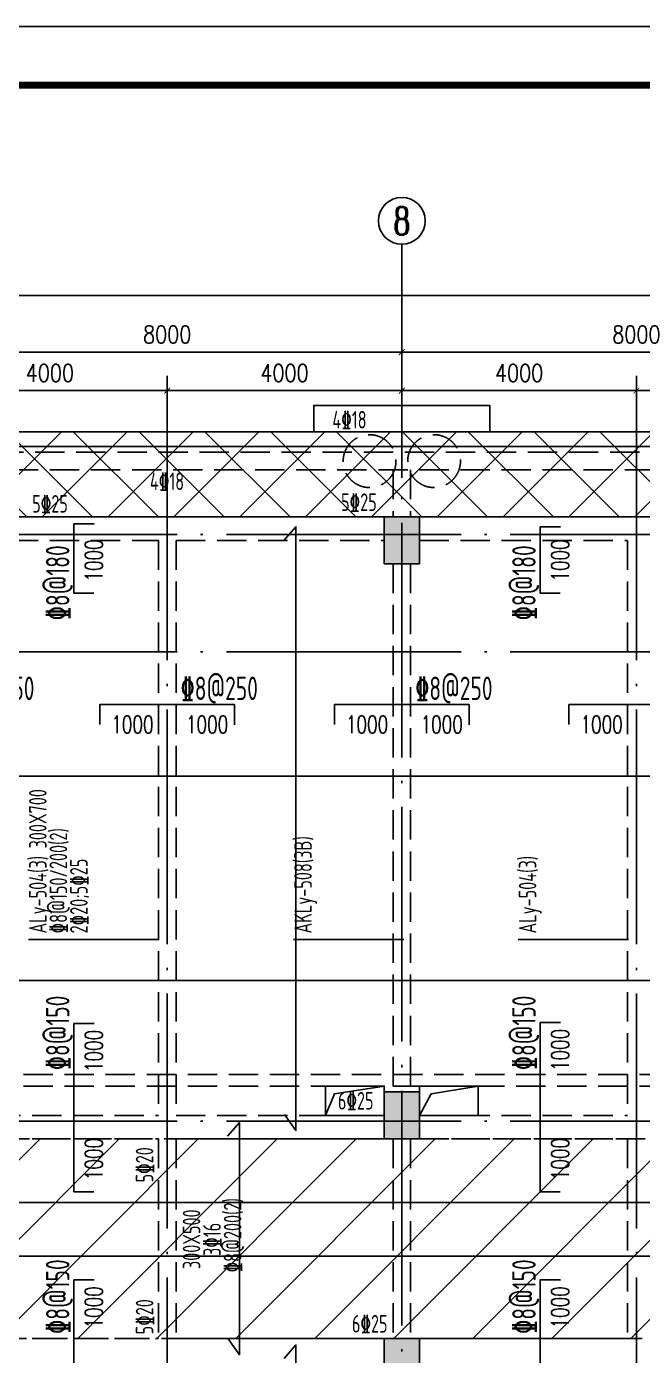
# Model space of a CAD drawing. Header units: millimetres. Extents: x 2998490 to 15040601, y 444546 to 7822218.
# Drawn here: x 14153872 to 14164373, y 7547220 to 7569864 of the extents above; entities that cross this region are included whole.
import ezdxf
from ezdxf.enums import TextEntityAlignment as Align

# ---------------------------------------------------------------- set-up
doc = ezdxf.new("R2010")
doc.units = ezdxf.units.MM
doc.header["$LTSCALE"] = 2000
doc.linetypes.add('DASH', pattern=[0.35, 0.25, -0.1])
doc.linetypes.add('DOTE', pattern=[2.42, 2, -0.2, 0.02, -0.2])
for name, color, linetype in [('3-AXIS', 3, 'Continuous'), ('3-AXIS_TEXT', 7, 'Continuous'), ('3-ban', 84, 'Continuous'), ('3-ban-hatch', 9, 'Continuous'), ('3-ban-rein', 1, 'Continuous'), ('3-ban-TEXT', 7, 'Continuous'), ('3-column-DOWN', 232, 'Continuous'), ('3-COLUMN-UP', 2, 'Continuous'), ('3-dcl', 3, 'Continuous'), ('3-dote', 43, 'DOTE'), ('3-HATCH', 8, 'Continuous'), ('3-liang-rein-X', 54, 'Continuous'), ('3-liang-rein-Y', 130, 'Continuous'), ('3-liang-R截面-Y', 70, 'Continuous'), ('3-liang-s-1', 44, 'Continuous'), ('3-liang-xu', 120, 'DASH'), ('3-装饰线脚', 7, 'Continuous'), ('AXIS', 3, 'Continuous'), ('AXIS_TEXT', 7, 'Continuous'), ('图框', 7, 'Continuous')]:
    doc.layers.add(name, color=color, linetype=linetype)
doc.layers.add('3-零部件', color=73, linetype='Continuous', lineweight=5)
doc.styles.add('_TCH_AXIS', font='COMPLEX', dxfattribs={"bigfont": 'GBCBIG'})
doc.styles.add('COMPLEX', font='COMPLEX')
doc.styles.add('DIM_FONT', font='SIMPLEX', dxfattribs={"width": 0.8, "bigfont": 'HZTXT'})
doc.styles.add('TJ1', font='tj-romans1.shx', dxfattribs={"width": 0.8, "bigfont": 'tj-hztxt1.shx'})
doc.styles.add('TSSD_Rein', font='Tssdeng.shx', dxfattribs={"width": 0.7, "bigfont": 'hztxt.shx'})
doc.dimstyles.new('DIMN100', dxfattribs={"dimtxt": 300, "dimasz": 100, "dimexe": 250, "dimexo": 300, "dimgap": 150, "dimtad": 1, "dimdec": 0, "dimzin": 0, "dimdsep": 46, "dimtxsty": 'DIM_FONT', "dimblk": 'ARCHTICK', "dimcen": 0.09, "dimclrt": 7, "dimazin": 2, "dimtfac": 1, "dimtdec": 0, "dimtix": 1, "dimtmove": 2, "dimatfit": 3, "dimldrblk": 'ARCHTICK', "dimfxl": 0, "dimtolj": 1, "dimtzin": 0, "dimarcsym": 0})

# ---------------------------------------------------------------- blocks, each defined once
blk = doc.blocks.new('TJAD_TK_A0')
at = {"layer": '图框'}
for p, q in [((2162, 399.3), (973, 399.3)), ((973, -441.7), (2162, -441.7))]:
    blk.add_line(p, q, dxfattribs=at)
at = {"layer": '图框', "const_width": 1.2}
blk.add_lwpolyline([(2152, -431.7), (2152, 389.3), (998, 389.3), (998, -431.7)], close=True, dxfattribs=at)
blk = doc.blocks.new('_ArchTick')
at = {"color": 0, "linetype": 'ByBlock', "const_width": 0.15}
blk.add_lwpolyline([(-0.5, -0.5), (0.5, 0.5)], dxfattribs=at)
blk = doc.blocks.new('*D497')
at = {"layer": 'AXIS', "color": 0, "lineweight": -2}
for p, q in [((14152270, 7563141), (14152270, 7564567)), ((14160270, 7563141), (14160270, 7564567)), ((14152270, 7564317), (14160270, 7564317))]:
    blk.add_line(p, q, dxfattribs=at)
at = {"layer": 'Defpoints', "color": 0}
for p in [(14160270, 7564317), (14152270, 7562841), (14160270, 7562841)]:
    blk.add_point(p, dxfattribs=at)
at = {"layer": 'AXIS', "color": 0, "lineweight": -2, "xscale": 100, "yscale": 100, "zscale": 100, "rotation": 180}
blk.add_blockref('_ArchTick', (14152270, 7564317), dxfattribs=at)
at = {"layer": 'AXIS', "color": 0, "lineweight": -2, "xscale": 100, "yscale": 100, "zscale": 100}
blk.add_blockref('_ArchTick', (14160270, 7564317), dxfattribs=at)
at = {"layer": 'AXIS', "color": 7, "insert": (14156270, 7564617), "char_height": 300, "attachment_point": 5, "style": 'DIM_FONT'}
blk.add_mtext('\\A1;8000', dxfattribs=at)
blk = doc.blocks.new('*D498')
at = {"layer": 'AXIS', "color": 0, "lineweight": -2}
for p, q in [((14160270, 7563141), (14160270, 7564567)), ((14168270, 7563141), (14168270, 7564567)), ((14160270, 7564317), (14168270, 7564317))]:
    blk.add_line(p, q, dxfattribs=at)
at = {"layer": 'Defpoints', "color": 0}
for p in [(14168270, 7564317), (14160270, 7562841), (14168270, 7562841)]:
    blk.add_point(p, dxfattribs=at)
at = {"layer": 'AXIS', "color": 0, "lineweight": -2, "xscale": 100, "yscale": 100, "zscale": 100, "rotation": 180}
blk.add_blockref('_ArchTick', (14160270, 7564317), dxfattribs=at)
at = {"layer": 'AXIS', "color": 0, "lineweight": -2, "xscale": 100, "yscale": 100, "zscale": 100}
blk.add_blockref('_ArchTick', (14168270, 7564317), dxfattribs=at)
at = {"layer": 'AXIS', "color": 7, "insert": (14164270, 7564617), "char_height": 300, "attachment_point": 5, "style": 'DIM_FONT'}
blk.add_mtext('\\A1;8000', dxfattribs=at)
blk = doc.blocks.new('_AXISO')
blk.add_circle((0, 0), 0.5)
at = {"layer": '3-AXIS_TEXT', "style": 'COMPLEX', "width": 1.041667}
blk.add_attdef('A', text='', height=0.56, dxfattribs=at).set_placement((-0.25, -0.28), (0.25, -0.28), align=Align.FIT)
blk = doc.blocks.new('*D505')
at = {"layer": 'AXIS', "color": 0, "lineweight": -2}
for p, q in [((14138270, 7563443), (14138270, 7565532)), ((14214520, 7563443), (14214520, 7565532)), ((14138270, 7565282), (14214520, 7565282))]:
    blk.add_line(p, q, dxfattribs=at)
at = {"layer": 'Defpoints', "color": 0}
for p in [(14214520, 7565282), (14138270, 7563143), (14214520, 7563143)]:
    blk.add_point(p, dxfattribs=at)
at = {"layer": 'AXIS', "color": 0, "lineweight": -2, "xscale": 100, "yscale": 100, "zscale": 100, "rotation": 180}
blk.add_blockref('_ArchTick', (14138270, 7565282), dxfattribs=at)
at = {"layer": 'AXIS', "color": 0, "lineweight": -2, "xscale": 100, "yscale": 100, "zscale": 100}
blk.add_blockref('_ArchTick', (14214520, 7565282), dxfattribs=at)
at = {"layer": 'AXIS', "color": 7, "insert": (14180271, 7565582), "char_height": 300, "attachment_point": 5, "style": 'DIM_FONT'}
blk.add_mtext('\\A1;76250', dxfattribs=at)
blk = doc.blocks.new('*D1167')
at = {"layer": '3-零部件', "color": 0, "lineweight": -2}
for p, q in [((14152270, 7562307), (14152270, 7563910)), ((14156270, 7562262), (14156270, 7563910)), ((14152270, 7563660), (14156270, 7563660))]:
    blk.add_line(p, q, dxfattribs=at)
at = {"layer": 'Defpoints', "color": 0}
for p in [(14156270, 7563660), (14152270, 7562007), (14156270, 7561962)]:
    blk.add_point(p, dxfattribs=at)
at = {"layer": '3-零部件', "color": 0, "lineweight": -2, "xscale": 100, "yscale": 100, "zscale": 100, "rotation": 180}
blk.add_blockref('_ArchTick', (14152270, 7563660), dxfattribs=at)
at = {"layer": '3-零部件', "color": 0, "lineweight": -2, "xscale": 100, "yscale": 100, "zscale": 100}
blk.add_blockref('_ArchTick', (14156270, 7563660), dxfattribs=at)
at = {"layer": '3-零部件', "color": 7, "insert": (14154270, 7563960), "char_height": 300, "attachment_point": 5, "style": 'DIM_FONT'}
blk.add_mtext('\\A1;4000', dxfattribs=at)
blk = doc.blocks.new('*D1168')
at = {"layer": '3-零部件', "color": 0, "lineweight": -2}
for p, q in [((14156270, 7562262), (14156270, 7563910)), ((14160270, 7562176), (14160270, 7563910)), ((14156270, 7563660), (14160270, 7563660))]:
    blk.add_line(p, q, dxfattribs=at)
at = {"layer": 'Defpoints', "color": 0}
for p in [(14160270, 7563660), (14156270, 7561962), (14160270, 7561876)]:
    blk.add_point(p, dxfattribs=at)
at = {"layer": '3-零部件', "color": 0, "lineweight": -2, "xscale": 100, "yscale": 100, "zscale": 100, "rotation": 180}
blk.add_blockref('_ArchTick', (14156270, 7563660), dxfattribs=at)
at = {"layer": '3-零部件', "color": 0, "lineweight": -2, "xscale": 100, "yscale": 100, "zscale": 100}
blk.add_blockref('_ArchTick', (14160270, 7563660), dxfattribs=at)
at = {"layer": '3-零部件', "color": 7, "insert": (14158270, 7563960), "char_height": 300, "attachment_point": 5, "style": 'DIM_FONT'}
blk.add_mtext('\\A1;4000', dxfattribs=at)
blk = doc.blocks.new('*D1169')
at = {"layer": '3-零部件', "color": 0, "lineweight": -2}
for p, q in [((14160270, 7562176), (14160270, 7563910)), ((14164270, 7562546), (14164270, 7563910)), ((14160270, 7563660), (14164270, 7563660))]:
    blk.add_line(p, q, dxfattribs=at)
at = {"layer": 'Defpoints', "color": 0}
for p in [(14164270, 7563660), (14164270, 7562246), (14160270, 7561876)]:
    blk.add_point(p, dxfattribs=at)
at = {"layer": '3-零部件', "color": 0, "lineweight": -2, "xscale": 100, "yscale": 100, "zscale": 100, "rotation": 180}
blk.add_blockref('_ArchTick', (14160270, 7563660), dxfattribs=at)
at = {"layer": '3-零部件', "color": 0, "lineweight": -2, "xscale": 100, "yscale": 100, "zscale": 100}
blk.add_blockref('_ArchTick', (14164270, 7563660), dxfattribs=at)
at = {"layer": '3-零部件', "color": 7, "insert": (14162270, 7563960), "char_height": 300, "attachment_point": 5, "style": 'DIM_FONT'}
blk.add_mtext('\\A1;4000', dxfattribs=at)
blk = doc.blocks.new('*D1170')
at = {"layer": '3-零部件', "color": 0, "lineweight": -2}
for p, q in [((14164270, 7562546), (14164270, 7563910)), ((14168270, 7562307), (14168270, 7563910)), ((14164270, 7563660), (14168270, 7563660))]:
    blk.add_line(p, q, dxfattribs=at)
at = {"layer": 'Defpoints', "color": 0}
for p in [(14168270, 7563660), (14164270, 7562246), (14168270, 7562007)]:
    blk.add_point(p, dxfattribs=at)
at = {"layer": '3-零部件', "color": 0, "lineweight": -2, "xscale": 100, "yscale": 100, "zscale": 100, "rotation": 180}
blk.add_blockref('_ArchTick', (14164270, 7563660), dxfattribs=at)
at = {"layer": '3-零部件', "color": 0, "lineweight": -2, "xscale": 100, "yscale": 100, "zscale": 100}
blk.add_blockref('_ArchTick', (14168270, 7563660), dxfattribs=at)
at = {"layer": '3-零部件', "color": 7, "insert": (14166270, 7563960), "char_height": 300, "attachment_point": 5, "style": 'DIM_FONT'}
blk.add_mtext('\\A1;4000', dxfattribs=at)

msp = doc.modelspace()

# ---------------------------------------------------------------- hatches: boundary and pattern name
at = {"layer": '3-ban-hatch'}
h = msp.add_hatch(dxfattribs=at)
h.set_pattern_fill('ANSI37', color=8, scale=250, style=0)
h.paths.add_polyline_path([(14150170.3, 7559308.7), (14151970.3, 7559308.7), (14151970.3, 7561508.7), (14214820.3, 7561508.7), (14214820.3, 7562608.9), (14214820.3, 7562958.9), (14150170.3, 7562958.9)])
h.paths.add_polyline_path([(14214820.3, 7562958.9), (14150170.3, 7562958.9)], flags=17)
h = msp.add_hatch(dxfattribs=at)
h.set_pattern_fill('ANSI31', color=8, scale=300, style=0)
h.set_pattern_definition([(45, (14.5, 0), (-673.51921, 673.51921), [])])
h.paths.add_polyline_path([(14141970.3, 7550908.7), (14141970.3, 7544508.7), (14141381.5, 7544508.7), (14140876.7, 7544204.1), (14138273.2, 7541601.4), (14138044.1, 7541047.3), (14138044.1, 7537368.4), (14138274.4, 7536814.8), (14140876.5, 7534212.8), (14141430.6, 7533983.7), (14145109.9, 7533983.7), (14145663.9, 7534212.9), (14148265.6, 7536814.6), (14148495.3, 7537368.4), (14148495.3, 7538908.7), (14151970.3, 7538908.7), (14151970.3, 7544508.7), (14150170.3, 7544508.7), (14150170.3, 7547206.7), (14151970.3, 7547208.7), (14151970.3, 7547508.7), (14214820.3, 7547508.7), (14214820.3, 7550908.7)])
at = {"layer": '3-HATCH'}
for points in [[(14159970.3, 7561508.7), (14160570.3, 7561508.7), (14160570.3, 7560708.7), (14159970.3, 7560708.7)], [(14159970.3, 7551708.7), (14160570.3, 7551708.7), (14160570.3, 7550908.7), (14159970.3, 7550908.7)], [(14159970.3, 7547508.7), (14160570.3, 7547508.7), (14160570.3, 7546708.7), (14159970.3, 7546708.7)]]:
    msp.add_hatch(color=256, dxfattribs=at).paths.add_polyline_path(points)

# ---------------------------------------------------------------- linework, layer by layer
at = {"layer": '3-AXIS', "color": 15, "linetype": 'DOTE'}
for p, q in [((14160270.3, 7533208.7), (14160270.3, 7563140.9)), ((14214520.3, 7561208.7), (14134833, 7561208.7)), ((14214520.3, 7559208.7), (14134833, 7559208.7)), ((14214520.3, 7551208.7), (14134833, 7551208.7))]:
    msp.add_line(p, q, dxfattribs=at)
at = {"layer": '3-ban-rein'}
for points in [[(14155017.8, 7560208.7), (14154679.8, 7560208.7), (14154679.8, 7561388.7), (14155025.8, 7561388.7)], [(14158271.2, 7551324.8), (14158464.6, 7551051.1), (14158464.6, 7561341.4), (14158261.6, 7561112)], [(14162967.8, 7560208.7), (14162629.8, 7560208.7), (14162629.8, 7561340.1), (14162975.8, 7561340.1)], [(14155120.3, 7557972.4), (14155120.3, 7558310.4), (14157420.3, 7558310.4), (14157420.3, 7557964.4)], [(14159120.3, 7557972.4), (14159120.3, 7558310.4), (14161420.3, 7558310.4), (14161420.3, 7557964.4)], [(14163120.3, 7557972.4), (14163120.3, 7558310.4), (14165420.3, 7558310.4), (14165420.3, 7557964.4)], [(14152126.5, 7556752.1), (14152126.5, 7557090), (14214717.7, 7557090), (14214717.7, 7556744)], [(14152332.3, 7553800.5), (14152058.6, 7553607.1), (14214719.7, 7553607.1), (14214490.4, 7553810.1)], [(14155017.8, 7550008.7), (14154679.8, 7550008.7), (14154679.8, 7552877.8), (14155025.8, 7552877.8)], [(14162967.8, 7550008.7), (14162629.8, 7550008.7), (14162629.8, 7552894.2), (14162975.8, 7552894.2)], [(14157310.7, 7547504.5), (14157504.1, 7547230.8), (14157504.1, 7551188.1), (14157301, 7550958.7)], [(14142126.5, 7549485), (14142126.5, 7549823), (14214703.5, 7549823), (14214703.5, 7549477)], [(14142332.3, 7549106.2), (14142058.6, 7548912.8), (14214719.7, 7548912.8), (14214490.4, 7549115.9)], [(14155017.8, 7545533), (14154679.8, 7545533), (14154679.8, 7548508.7), (14155025.8, 7548508.7)], [(14162967.8, 7545550.4), (14162629.8, 7545550.4), (14162629.8, 7548508.7), (14162975.8, 7548508.7)], [(14158271.2, 7537377.4), (14158464.6, 7537103.7), (14158464.6, 7547399), (14158261.6, 7547169.6)]]:
    msp.add_lwpolyline(points, dxfattribs=at)
at = {"layer": '3-column-DOWN'}
for points in [[(14159970.3, 7561508.7), (14160570.3, 7561508.7), (14160570.3, 7560708.7), (14159970.3, 7560708.7)], [(14159970.3, 7551708.7), (14160570.3, 7551708.7), (14160570.3, 7550908.7), (14159970.3, 7550908.7)], [(14159970.3, 7547508.7), (14160570.3, 7547508.7), (14160570.3, 7546708.7), (14159970.3, 7546708.7)]]:
    msp.add_lwpolyline(points, close=True, dxfattribs=at)
at = {"layer": '3-COLUMN-UP'}
for points in [[(14159970.3, 7561508.7), (14160570.3, 7561508.7), (14160570.3, 7560708.7), (14159970.3, 7560708.7)], [(14159970.3, 7551708.7), (14160570.3, 7551708.7), (14160570.3, 7550908.7), (14159970.3, 7550908.7)], [(14159970.3, 7547508.7), (14160570.3, 7547508.7), (14160570.3, 7546708.7), (14159970.3, 7546708.7)]]:
    msp.add_lwpolyline(points, close=True, dxfattribs=at)
at = {"layer": '3-dcl'}
msp.add_lwpolyline([(14150170.3, 7559308.7), (14151970.3, 7559308.7), (14151970.3, 7561508.7), (14214820.3, 7561508.7), (14214820.3, 7562608.9), (14214820.3, 7562958.9), (14150170.3, 7562958.9), (14150170.3, 7559308.7)], close=True, dxfattribs=at)
at = {"layer": '3-dcl', "linetype": 'DASH'}
msp.add_lwpolyline([(14141970.3, 7550908.7), (14141970.3, 7544508.7), (14141381.5, 7544508.7), (14140876.7, 7544204.1), (14138273.2, 7541601.4), (14138044.1, 7541047.3), (14138044.1, 7537368.4), (14138274.4, 7536814.8), (14140876.5, 7534212.8), (14141430.6, 7533983.7), (14145109.9, 7533983.7), (14145663.9, 7534212.9), (14148265.6, 7536814.6), (14148495.3, 7537368.4), (14148495.3, 7538908.7), (14151970.3, 7538908.7), (14151970.3, 7544508.7), (14150170.3, 7544508.7), (14150170.3, 7547206.7), (14151970.3, 7547208.7), (14151970.3, 7547508.7), (14214820.3, 7547508.7), (14214820.3, 7550908.7), (14141970.3, 7550908.7)], dxfattribs=at)
at = {"layer": '3-dote'}
for p, q in [((14156270.3, 7563065.1), (14156270.3, 7534883.5)), ((14164270.3, 7563065.1), (14164270.3, 7534883.5))]:
    msp.add_line(p, q, dxfattribs=at)
at = {"layer": '3-liang-R截面-Y'}
for p, q in [((14153904.9, 7554306.4), (14156134.8, 7554306.4)), ((14158426.1, 7554306.4), (14160306.1, 7554306.4)), ((14162254.9, 7554306.4), (14164134.8, 7554306.4))]:
    msp.add_line(p, q, dxfattribs=at)
at = {"layer": '3-liang-s-1'}
for points in [[(14158770, 7562958.9), (14158770, 7563409), (14161770.7, 7563409), (14161770.7, 7562958.9)], [(14214820.3, 7561508.7), (14214820.3, 7562958.9), (14150170.3, 7562958.9), (14150170.3, 7560058.7)], [(14214570.3, 7561508.7), (14214570.3, 7562708.9), (14150420.3, 7562708.9), (14150420.3, 7559308.7)], [(14150420.4, 7559308.7), (14151970.3, 7559308.7), (14151970.3, 7561508.7), (14214820.3, 7561508.7), (14214820.3, 7536908.7), (14151970.3, 7536908.7), (14151970.3, 7538908.7), (14150420.4, 7538908.7)], [(14158970.3, 7551308.7), (14159120.3, 7551675.3), (14159970.3, 7551808.7)], [(14160570.3, 7551308.7), (14160770.3, 7551675.3), (14161570.3, 7551808.7)]]:
    msp.add_lwpolyline(points, dxfattribs=at)
for points in [[(14158970.3, 7551308.7), (14159970.3, 7551308.7), (14159970.3, 7551808.7), (14158970.3, 7551808.7)], [(14160570.3, 7551308.7), (14161570.3, 7551308.7), (14161570.3, 7551808.7), (14160570.3, 7551808.7)]]:
    msp.add_lwpolyline(points, close=True, dxfattribs=at)
at = {"layer": '3-liang-xu'}
for p, q in [((14150520.3, 7562608.9), (14214820.3, 7562608.9)), ((14150770.3, 7562308.9), (14214820.3, 7562308.9)), ((14160120.3, 7562308.9), (14160120.3, 7561508.7)), ((14160420.3, 7562308.9), (14160420.3, 7561508.7)), ((14150770.3, 7561508.7), (14159970.3, 7561508.7)), ((14160570.3, 7561508.7), (14167970.3, 7561508.7)), ((14150770.3, 7561108.7), (14156120.3, 7561108.7)), ((14156120.3, 7561108.7), (14156120.3, 7551308.7)), ((14156420.3, 7561108.7), (14156420.3, 7551308.7)), ((14156420.3, 7561108.7), (14159970.3, 7561108.7)), ((14160570.3, 7561108.7), (14164120.3, 7561108.7)), ((14164120.3, 7561108.7), (14164120.3, 7551308.7)), ((14160120.3, 7560708.7), (14160120.3, 7551708.7)), ((14160420.3, 7560708.7), (14160420.3, 7551708.7)), ((14214520.3, 7552008.7), (14152370.3, 7552008.7)), ((14214520.3, 7551808.7), (14152370.3, 7551808.7)), ((14152570.3, 7551308.7), (14156120.3, 7551308.7)), ((14156420.3, 7551308.7), (14159970.3, 7551308.7)), ((14160570.3, 7551308.7), (14164120.3, 7551308.7)), ((14152570.3, 7550908.7), (14156120.3, 7550908.7)), ((14156120.3, 7550908.7), (14156120.3, 7547508.7)), ((14156420.3, 7550908.7), (14156420.3, 7547508.7)), ((14156420.3, 7550908.7), (14159970.3, 7550908.7)), ((14160120.3, 7550908.7), (14160120.3, 7547508.7)), ((14160420.3, 7550908.7), (14160420.3, 7547508.7)), ((14160570.3, 7550908.7), (14164120.3, 7550908.7)), ((14164120.3, 7550908.7), (14164120.3, 7547508.7)), ((14152570.3, 7547508.7), (14156120.3, 7547508.7)), ((14156420.3, 7547508.7), (14159970.3, 7547508.7)), ((14160568.4, 7547508.7), (14164120.3, 7547508.7))]:
    msp.add_line(p, q, dxfattribs=at)
at = {"layer": '3-装饰线脚', "linetype": 'DASH'}
for centre in [(14159720.3, 7562458.7), (14160820.3, 7562458.7)]:
    msp.add_circle(centre, 450, dxfattribs=at)
at = {"layer": 'AXIS'}
msp.add_line((14160270.3, 7562840.9), (14160270.3, 7566153.4), dxfattribs=at)

# ---------------------------------------------------------------- block references
ref = msp.add_blockref('_AXISO', (14160270.3, 7566553.4), dxfattribs=dict(at, xscale=-800, yscale=800, zscale=800, rotation=180))
ref.add_attrib('A', '8', dxfattribs={"layer": 'AXIS_TEXT', "height": 465.9, "style": '_TCH_AXIS'}).set_placement((14160115, 7566320.4), (14160425.6, 7566320.4), align=Align.FIT)
at = {"layer": '图框', "xscale": 100, "yscale": 100, "zscale": 100}
for p in [(14027517.1, 7614033.9), (14027517.1, 7529933.9)]:
    msp.add_blockref('TJAD_TK_A0', p, dxfattribs=at)

# ---------------------------------------------------------------- texts
at = {"layer": '3-ban', "style": 'TSSD_Rein', "width": 0.7}
for s, rotation, p in [('%%1328@180', 89.99419, (14154602.7, 7559747.5, -5065)), ('%%1328@180', 89.99419, (14162552.7, 7559747.5, -5065)), ('%%1328@250', 359.99419, (14152688.5, 7558387.5, -5065)), ('%%1328@250', 359.99419, (14156499, 7558387.5, -5065)), ('%%1328@250', 359.99419, (14160499, 7558387.5, -5065)), ('%%1328@150', 89.99419, (14154602.7, 7552081.1, -5065)), ('%%1328@150', 89.99419, (14162552.7, 7552081.1, -5065)), ('%%1328@150', 89.99419, (14154602.7, 7547587.3, -5065)), ('%%1328@150', 89.99419, (14162552.7, 7547587.3, -5065))]:
    msp.add_text(s, height=400, rotation=rotation, dxfattribs=at).set_placement(p)
at = {"layer": '3-ban-TEXT', "style": 'TJ1', "width": 0.7}
for p in [(14155169.7, 7560405.6), (14163119.7, 7560405.6), (14155169.7, 7552047.7), (14163119.7, 7552064.1), (14155169.7, 7550205.6), (14163119.7, 7550205.6), (14155169.7, 7547678.6), (14163119.7, 7547678.6)]:
    msp.add_text('1000', height=300, rotation=90, dxfattribs=at).set_placement(p)
for p in [(14155317.2, 7557820.5), (14156590.2, 7557820.5), (14159317.2, 7557820.5), (14160590.2, 7557820.5), (14163317.2, 7557820.5)]:
    msp.add_text('1000', height=300, dxfattribs=at).set_placement(p)
at = {"layer": '3-liang-rein-X', "style": 'TSSD_Rein', "width": 0.7}
for s, p in [('4%%13218', (14159087.2, 7563014)), ('4%%13218', (14155976.3, 7561964.8)), ('5%%13225', (14159234.8, 7561608.7)), ('5%%13225', (14153968, 7561581.2)), ('6%%13225', (14159180.7, 7551408.7)), ('6%%13225', (14159419.5, 7547608.7))]:
    msp.add_text(s, height=300, dxfattribs=at).set_placement(p)
at = {"layer": '3-liang-rein-Y', "style": 'TSSD_Rein', "width": 0.7}
for s, p in [('%%1328@150/200(2)', (14154564.5, 7554410.6)), ('2%%13220;5%%13225', (14154914.5, 7554410.6)), ('5%%13220', (14156034.8, 7550167.5)), ('%%1328@200(2)', (14157534.8, 7548633.6)), ('3%%13216', (14157184.8, 7548914.2)), ('5%%13220', (14156034.8, 7547578))]:
    msp.add_text(s, height=300, rotation=90, dxfattribs=at).set_placement(p)
at = {"layer": '3-liang-R截面-Y', "style": 'TSSD_Rein', "width": 0.7}
for s, p in [('ALy-504(3) 300X700', (14154214.5, 7554410.6)), ('AKLy-508(3B)', (14158735.8, 7554410.6)), ('ALy-504(3)', (14162564.5, 7554410.6)), ('300X500', (14156834.8, 7548691.5))]:
    msp.add_text(s, height=300, rotation=90, dxfattribs=at).set_placement(p)

# ---------------------------------------------------------------- dimensions: what is measured, and where the dimension line sits
at = {"layer": '3-零部件'}
for base, p1, p2, picture, middle in [((14156270.3, 7563659.5), (14152270.3, 7562007.2), (14156270.3, 7561962.2), '*D1167', (14154270.3, 7563959.5)), ((14160270.3, 7563659.5), (14156270.3, 7561962.2), (14160270.3, 7561875.6), '*D1168', (14158270.3, 7563959.5)), ((14164270.3, 7563659.5), (14160270.3, 7561875.6), (14164270.3, 7562246), '*D1169', (14162270.3, 7563959.5)), ((14168270.3, 7563659.5), (14164270.3, 7562246), (14168270.3, 7562006.9), '*D1170', (14166270.3, 7563959.5))]:
    dim = msp.add_linear_dim(base=base, p1=p1, p2=p2, dimstyle='DIMN100', dxfattribs=at)
    dim.commit()
    dim.dimension.update_dxf_attribs({"geometry": picture, "text_midpoint": middle})
at = {"layer": 'AXIS'}
dim = msp.add_linear_dim(base=(14214520.3, 7565282.4), p1=(14138270.3, 7563142.5), p2=(14214520.3, 7563142.5), dimstyle='DIMN100', dxfattribs=at)
dim.commit()
dim.dimension.update_dxf_attribs({"geometry": '*D505', "text_midpoint": (14180271.1, 7565582.4), "dimtype": 160})
for p1, p2, picture, middle in [((14152270.3, 7562840.9), (14160270.3, 7562840.9), '*D497', (14156270.3, 7564617)), ((14160270.3, 7562840.9), (14168270.3, 7562840.9), '*D498', (14164270.3, 7564617))]:
    dim = msp.add_aligned_dim(p1=p1, p2=p2, distance=1476.1, dimstyle='DIMN100', dxfattribs=at)
    dim.commit()
    dim.dimension.update_dxf_attribs({"geometry": picture, "text_midpoint": middle})

doc.saveas('drawing.dxf')
